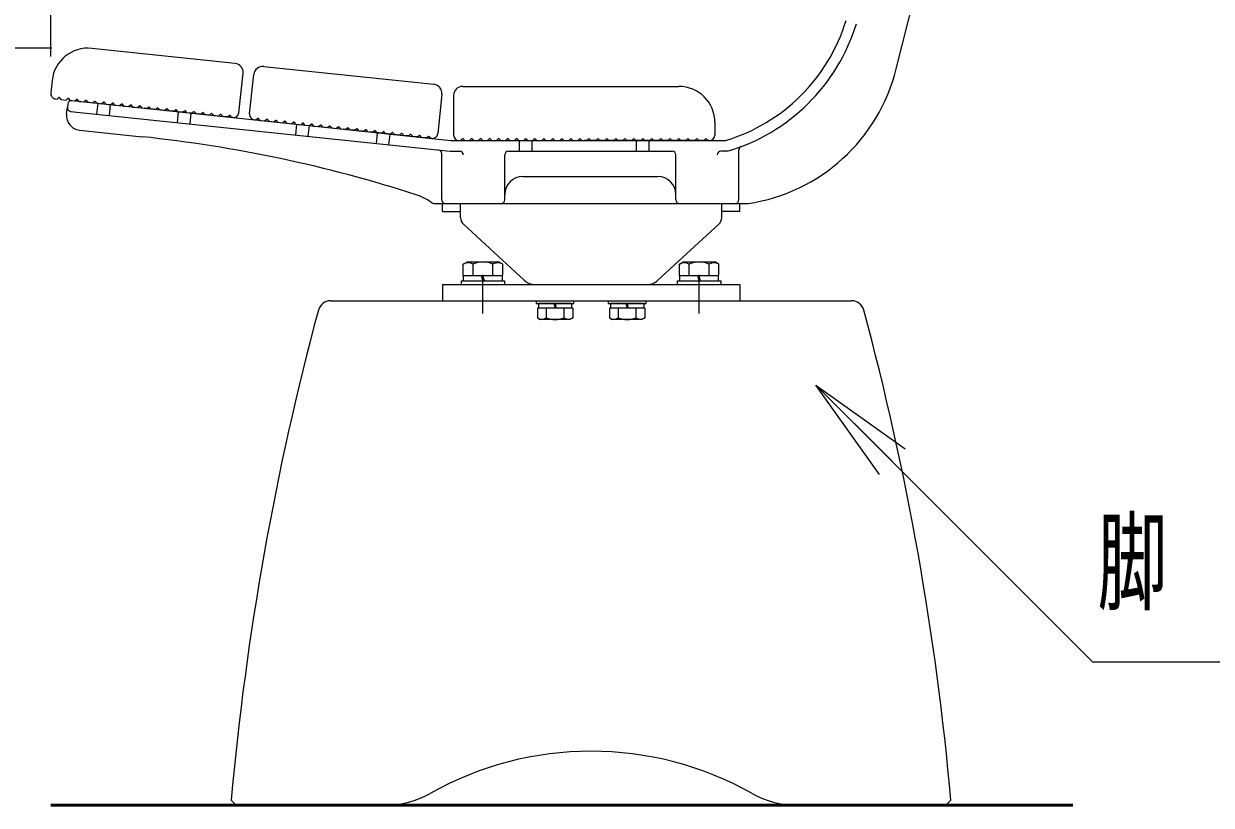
# Model space of a CAD drawing. Units: millimetres on the paper, scale 1:20. Extents: x -385 to 0, y 0 to 267.
# Drawn here: x -126.63 to -93.67, y 116.44 to 138.13 of the extents above; entities that cross this region are included whole.
import ezdxf

# ---------------------------------------------------------------- set-up
doc = ezdxf.new("R2010")
doc.units = ezdxf.units.MM
doc.linetypes.add('USER1', pattern=[4.5, 2.5, -2])
doc.linetypes.add('USER2', pattern=[6, 3, -1, 1, -1])
doc.layers.add('1_20', color=7, linetype='Continuous', lineweight=25)
doc.styles.add('ＭＳ ゴシック', font='')
doc.styles.get('ＭＳ ゴシック').set_extended_font_data('MS Gothic')

msp = doc.modelspace()

# ---------------------------------------------------------------- linework, layer by layer
at = {"layer": '1_20', "lineweight": 13}
for p, q in [((-125.876, 137.217), (-125.876, 166.825)), ((-125.844, 137.452), (-136.876, 137.452)), ((-102.871, 125.622), (-104.638, 128.097)), ((-104.638, 128.097), (-102.163, 126.329)), ((-104.638, 128.097), (-102.517, 125.976))]:
    msp.add_line(p, q, dxfattribs=at)
at = {"layer": '1_20'}
for p, q in [((-102.408, 136.875), (-99.741, 147.573)), ((-125.435, 135.616), (-125.415, 135.808)), ((-125.404, 135.907), (-125.415, 135.808)), ((-125.294, 135.996), (-114.772, 134.89)), ((-125.326, 135.698), (-114.788, 134.59)), ((-122.336, 135.685), (-122.367, 135.387)), ((-121.988, 135.649), (-122.019, 135.35)), ((-125.079, 135.176), (-123.342, 134.994)), ((-116.816, 135.105), (-116.847, 134.807)), ((-116.468, 135.068), (-116.499, 134.77)), ((-114.772, 134.89), (-107.143, 134.89)), ((-109.623, 134.89), (-109.623, 134.59)), ((-109.273, 134.89), (-109.273, 134.59)), ((-115.025, 133.24), (-115.025, 134.525)), ((-114.788, 134.59), (-114.525, 134.59)), ((-113.275, 133.24), (-113.275, 134.49)), ((-113.175, 134.59), (-108.625, 134.59)), ((-108.525, 133.24), (-108.525, 134.49)), ((-107.1, 134.59), (-107.275, 134.59)), ((-106.775, 133.24), (-106.775, 134.627)), ((-112.775, 133.89), (-109.025, 133.89)), ((-115.241, 133.14), (-113.375, 133.14)), ((-108.425, 133.14), (-106.517, 133.14)), ((-114.427, 131.458), (-114.329, 131.515)), ((-113.429, 131.515), (-114.329, 131.515)), ((-113.33, 131.458), (-113.429, 131.515)), ((-108.427, 131.458), (-108.329, 131.515)), ((-107.429, 131.515), (-108.329, 131.515)), ((-107.33, 131.458), (-107.429, 131.515)), ((-114.427, 131.14), (-114.427, 131.458)), ((-114.153, 131.14), (-114.153, 131.458)), ((-113.605, 131.14), (-113.605, 131.458)), ((-113.33, 131.14), (-113.33, 131.458)), ((-108.427, 131.14), (-108.427, 131.458)), ((-108.153, 131.14), (-108.153, 131.458)), ((-107.605, 131.14), (-107.605, 131.458)), ((-107.33, 131.14), (-107.33, 131.458)), ((-115.004, 130.89), (-106.754, 130.89)), ((-115.004, 130.89), (-115.004, 130.44)), ((-114.479, 130.89), (-114.479, 130.99)), ((-114.479, 130.99), (-113.279, 130.99)), ((-114.479, 130.89), (-113.279, 130.89)), ((-114.416, 130.99), (-114.416, 131.14)), ((-114.416, 131.14), (-113.341, 131.14)), ((-114.416, 130.99), (-113.341, 130.99)), ((-113.879, 130.99), (-113.919, 131.14)), ((-113.839, 130.99), (-113.879, 131.14)), ((-113.341, 130.99), (-113.341, 131.14)), ((-113.279, 130.99), (-113.279, 130.89)), ((-108.479, 130.89), (-108.479, 130.99)), ((-108.479, 130.99), (-107.279, 130.99)), ((-108.479, 130.89), (-107.279, 130.89)), ((-108.416, 130.99), (-108.416, 131.14)), ((-108.416, 131.14), (-107.341, 131.14)), ((-108.416, 130.99), (-107.341, 130.99)), ((-107.879, 130.99), (-107.919, 131.14)), ((-107.839, 130.99), (-107.879, 131.14)), ((-107.341, 130.99), (-107.341, 131.14)), ((-107.279, 130.99), (-107.279, 130.89)), ((-106.754, 130.89), (-106.754, 130.44)), ((-118.111, 130.44), (-103.647, 130.44)), ((-115.004, 130.44), (-106.754, 130.44)), ((-114.329, 130.44), (-113.429, 130.44)), ((-112.404, 130.44), (-111.354, 130.44)), ((-112.404, 130.44), (-112.404, 130.365)), ((-112.404, 130.365), (-111.354, 130.365)), ((-112.339, 130.365), (-112.339, 130.24)), ((-111.419, 130.365), (-112.339, 130.365)), ((-111.419, 130.24), (-112.339, 130.24)), ((-111.912, 130.365), (-111.879, 130.24)), ((-111.879, 130.365), (-111.845, 130.24)), ((-111.419, 130.365), (-111.419, 130.24)), ((-111.354, 130.365), (-111.354, 130.44)), ((-110.404, 130.44), (-109.354, 130.44)), ((-110.404, 130.44), (-110.404, 130.365)), ((-110.404, 130.365), (-109.354, 130.365)), ((-110.339, 130.365), (-110.339, 130.24)), ((-109.419, 130.365), (-110.339, 130.365)), ((-109.419, 130.24), (-110.339, 130.24)), ((-109.912, 130.365), (-109.879, 130.24)), ((-109.879, 130.365), (-109.845, 130.24)), ((-109.419, 130.365), (-109.419, 130.24)), ((-109.354, 130.365), (-109.354, 130.44)), ((-108.329, 130.44), (-107.429, 130.44)), ((-120.729, 116.44), (-120.867, 116.578)), ((-120.729, 116.44), (-101.029, 116.44)), ((-101.029, 116.44), (-100.891, 116.578))]:
    msp.add_line(p, q, dxfattribs=at)
at = {"layer": '1_20', "color": 3}
for p, q in [((-120.762, 137.028), (-124.74, 137.446)), ((-119.966, 136.944), (-115.242, 136.448)), ((-125.839, 136.556), (-125.875, 136.208)), ((-120.654, 135.659), (-120.539, 136.753)), ((-120.356, 135.628), (-120.241, 136.722)), ((-115.02, 136.173), (-115.135, 135.079)), ((-114.693, 136.14), (-114.693, 135.04)), ((-114.443, 136.39), (-108.443, 136.39)), ((-125.742, 136.043), (-125.698, 136.039)), ((-125.648, 136.079), (-125.698, 136.039)), ((-125.587, 136.027), (-125.627, 136.077)), ((-125.587, 136.027), (-125.45, 136.012)), ((-125.4, 136.053), (-125.45, 136.012)), ((-125.338, 136.001), (-125.378, 136.051)), ((-125.338, 136.001), (-125.201, 135.986)), ((-125.151, 136.027), (-125.201, 135.986)), ((-125.089, 135.975), (-125.13, 136.025)), ((-125.089, 135.975), (-124.952, 135.96)), ((-124.902, 136.001), (-124.952, 135.96)), ((-124.841, 135.948), (-124.881, 135.999)), ((-124.841, 135.948), (-124.704, 135.934)), ((-124.654, 135.975), (-124.704, 135.934)), ((-124.592, 135.922), (-124.633, 135.972)), ((-124.592, 135.922), (-124.455, 135.908)), ((-124.405, 135.948), (-124.455, 135.908)), ((-124.343, 135.896), (-124.384, 135.946)), ((-124.343, 135.896), (-124.207, 135.882)), ((-124.156, 135.922), (-124.207, 135.882)), ((-124.095, 135.87), (-124.135, 135.92)), ((-124.095, 135.87), (-123.958, 135.856)), ((-123.908, 135.896), (-123.958, 135.856)), ((-123.846, 135.844), (-123.887, 135.894)), ((-123.846, 135.844), (-123.709, 135.829)), ((-123.659, 135.87), (-123.709, 135.829)), ((-123.597, 135.818), (-123.638, 135.868)), ((-123.597, 135.818), (-123.461, 135.803)), ((-123.411, 135.844), (-123.461, 135.803)), ((-123.349, 135.792), (-123.389, 135.842)), ((-123.212, 135.777), (-123.162, 135.818)), ((-123.141, 135.816), (-123.1, 135.765)), ((-123.349, 135.792), (-123.28, 135.784)), ((-123.212, 135.777), (-123.28, 135.784)), ((-122.963, 135.751), (-123.1, 135.765)), ((-122.963, 135.751), (-122.913, 135.792)), ((-122.892, 135.789), (-122.852, 135.739)), ((-122.715, 135.725), (-122.852, 135.739)), ((-122.715, 135.725), (-122.665, 135.766)), ((-122.644, 135.763), (-122.603, 135.713)), ((-122.466, 135.699), (-122.603, 135.713)), ((-122.466, 135.699), (-122.416, 135.739)), ((-122.395, 135.737), (-122.354, 135.687)), ((-122.218, 135.673), (-122.354, 135.687)), ((-122.218, 135.673), (-122.167, 135.713)), ((-122.146, 135.711), (-122.106, 135.661)), ((-121.969, 135.647), (-122.106, 135.661)), ((-121.969, 135.647), (-121.919, 135.687)), ((-121.898, 135.685), (-121.857, 135.635)), ((-121.72, 135.62), (-121.857, 135.635)), ((-121.72, 135.62), (-121.67, 135.661)), ((-121.649, 135.659), (-121.608, 135.609)), ((-121.472, 135.594), (-121.608, 135.609)), ((-121.472, 135.594), (-121.421, 135.635)), ((-121.4, 135.633), (-121.36, 135.583)), ((-121.223, 135.568), (-121.36, 135.583)), ((-121.223, 135.568), (-121.173, 135.609)), ((-121.152, 135.607), (-121.111, 135.556)), ((-120.974, 135.542), (-121.111, 135.556)), ((-120.974, 135.542), (-120.924, 135.583)), ((-120.903, 135.58), (-120.863, 135.53)), ((-120.819, 135.526), (-120.863, 135.53)), ((-120.129, 135.499), (-120.179, 135.458)), ((-120.067, 135.447), (-120.108, 135.497)), ((-119.88, 135.473), (-119.93, 135.432)), ((-119.818, 135.421), (-119.859, 135.471)), ((-120.222, 135.463), (-120.179, 135.458)), ((-120.067, 135.447), (-119.93, 135.432)), ((-119.818, 135.421), (-119.681, 135.406)), ((-119.631, 135.447), (-119.681, 135.406)), ((-119.57, 135.394), (-119.61, 135.445)), ((-119.57, 135.394), (-119.433, 135.38)), ((-119.383, 135.421), (-119.433, 135.38)), ((-119.321, 135.368), (-119.362, 135.418)), ((-119.321, 135.368), (-119.184, 135.354)), ((-119.134, 135.394), (-119.184, 135.354)), ((-119.072, 135.342), (-119.113, 135.392)), ((-119.072, 135.342), (-118.936, 135.328)), ((-118.885, 135.368), (-118.936, 135.328)), ((-118.824, 135.316), (-118.864, 135.366)), ((-118.824, 135.316), (-118.687, 135.302)), ((-118.637, 135.342), (-118.687, 135.302)), ((-118.575, 135.29), (-118.616, 135.34)), ((-118.575, 135.29), (-118.438, 135.275)), ((-118.388, 135.316), (-118.438, 135.275)), ((-118.327, 135.264), (-118.367, 135.314)), ((-118.327, 135.264), (-118.19, 135.249)), ((-118.14, 135.29), (-118.19, 135.249)), ((-118.078, 135.238), (-118.118, 135.288)), ((-118.078, 135.238), (-117.941, 135.223)), ((-117.891, 135.264), (-117.941, 135.223)), ((-117.829, 135.211), (-117.87, 135.262)), ((-117.829, 135.211), (-117.761, 135.204)), ((-117.692, 135.197), (-117.761, 135.204)), ((-117.692, 135.197), (-117.642, 135.238)), ((-117.621, 135.235), (-117.581, 135.185)), ((-117.444, 135.171), (-117.581, 135.185)), ((-117.444, 135.171), (-117.394, 135.212)), ((-117.373, 135.209), (-117.332, 135.159)), ((-117.195, 135.145), (-117.332, 135.159)), ((-117.195, 135.145), (-117.145, 135.185)), ((-117.124, 135.183), (-117.083, 135.133)), ((-116.947, 135.119), (-116.896, 135.159)), ((-116.875, 135.157), (-116.835, 135.107)), ((-107.443, 135.39), (-107.443, 135.04)), ((-116.947, 135.119), (-117.083, 135.133)), ((-116.698, 135.093), (-116.835, 135.107)), ((-116.698, 135.093), (-116.648, 135.133)), ((-116.627, 135.131), (-116.586, 135.081)), ((-116.449, 135.066), (-116.586, 135.081)), ((-116.449, 135.066), (-116.399, 135.107)), ((-116.378, 135.105), (-116.337, 135.055)), ((-116.201, 135.04), (-116.337, 135.055)), ((-116.201, 135.04), (-116.151, 135.081)), ((-116.129, 135.079), (-116.089, 135.029)), ((-115.952, 135.014), (-116.089, 135.029)), ((-115.952, 135.014), (-115.902, 135.055)), ((-115.881, 135.053), (-115.84, 135.002)), ((-115.703, 134.988), (-115.84, 135.002)), ((-115.703, 134.988), (-115.653, 135.029)), ((-115.632, 135.026), (-115.592, 134.976)), ((-115.455, 134.962), (-115.592, 134.976)), ((-115.455, 134.962), (-115.405, 135.002)), ((-115.384, 135), (-115.343, 134.95)), ((-115.299, 134.946), (-115.343, 134.95)), ((-114.543, 134.89), (-114.5, 134.89)), ((-114.454, 134.936), (-114.5, 134.89)), ((-114.387, 134.89), (-114.433, 134.936)), ((-114.387, 134.89), (-114.25, 134.89)), ((-114.204, 134.936), (-114.25, 134.89)), ((-114.137, 134.89), (-114.183, 134.936)), ((-114.137, 134.89), (-114, 134.89)), ((-113.954, 134.936), (-114, 134.89)), ((-113.887, 134.89), (-113.933, 134.936)), ((-113.887, 134.89), (-113.75, 134.89)), ((-113.704, 134.936), (-113.75, 134.89)), ((-113.637, 134.89), (-113.683, 134.936)), ((-113.637, 134.89), (-113.5, 134.89)), ((-113.454, 134.936), (-113.5, 134.89)), ((-113.387, 134.89), (-113.433, 134.936)), ((-113.387, 134.89), (-113.25, 134.89)), ((-113.387, 134.89), (-113.25, 134.89)), ((-113.204, 134.936), (-113.25, 134.89)), ((-113.137, 134.89), (-113.183, 134.936)), ((-113.137, 134.89), (-113, 134.89)), ((-112.954, 134.936), (-113, 134.89)), ((-112.887, 134.89), (-112.933, 134.936)), ((-112.887, 134.89), (-112.75, 134.89)), ((-112.704, 134.936), (-112.75, 134.89)), ((-112.637, 134.89), (-112.683, 134.936)), ((-112.637, 134.89), (-112.5, 134.89)), ((-112.454, 134.936), (-112.5, 134.89)), ((-112.387, 134.89), (-112.433, 134.936)), ((-112.387, 134.89), (-112.25, 134.89)), ((-112.204, 134.936), (-112.25, 134.89)), ((-112.137, 134.89), (-112.183, 134.936)), ((-112.137, 134.89), (-112, 134.89)), ((-111.954, 134.936), (-112, 134.89)), ((-111.887, 134.89), (-111.933, 134.936)), ((-111.887, 134.89), (-111.75, 134.89)), ((-111.704, 134.936), (-111.75, 134.89)), ((-111.637, 134.89), (-111.683, 134.936)), ((-111.637, 134.89), (-111.5, 134.89)), ((-111.454, 134.936), (-111.5, 134.89)), ((-111.387, 134.89), (-111.433, 134.936)), ((-111.387, 134.89), (-111.25, 134.89)), ((-111.204, 134.936), (-111.25, 134.89)), ((-111.137, 134.89), (-111.183, 134.936)), ((-111.137, 134.89), (-111.068, 134.89)), ((-111, 134.89), (-111.068, 134.89)), ((-111, 134.89), (-110.954, 134.936)), ((-110.933, 134.936), (-110.887, 134.89)), ((-110.75, 134.89), (-110.887, 134.89)), ((-110.75, 134.89), (-110.704, 134.936)), ((-110.683, 134.936), (-110.637, 134.89)), ((-110.5, 134.89), (-110.637, 134.89)), ((-110.5, 134.89), (-110.454, 134.936)), ((-110.433, 134.936), (-110.387, 134.89)), ((-110.25, 134.89), (-110.387, 134.89)), ((-110.25, 134.89), (-110.204, 134.936)), ((-110.183, 134.936), (-110.137, 134.89)), ((-110, 134.89), (-110.137, 134.89)), ((-110, 134.89), (-109.954, 134.936)), ((-109.933, 134.936), (-109.887, 134.89)), ((-109.75, 134.89), (-109.887, 134.89)), ((-109.75, 134.89), (-109.704, 134.936)), ((-109.683, 134.936), (-109.637, 134.89)), ((-109.5, 134.89), (-109.637, 134.89)), ((-109.5, 134.89), (-109.454, 134.936)), ((-109.433, 134.936), (-109.387, 134.89)), ((-109.25, 134.89), (-109.387, 134.89)), ((-109.25, 134.89), (-109.204, 134.936)), ((-109.183, 134.936), (-109.137, 134.89)), ((-109, 134.89), (-109.137, 134.89)), ((-109, 134.89), (-108.954, 134.936)), ((-108.933, 134.936), (-108.887, 134.89)), ((-108.75, 134.89), (-108.887, 134.89)), ((-108.75, 134.89), (-108.704, 134.936)), ((-108.683, 134.936), (-108.637, 134.89)), ((-108.5, 134.89), (-108.637, 134.89)), ((-108.5, 134.89), (-108.454, 134.936)), ((-108.433, 134.936), (-108.387, 134.89)), ((-108.25, 134.89), (-108.387, 134.89)), ((-108.25, 134.89), (-108.204, 134.936)), ((-108.183, 134.936), (-108.137, 134.89)), ((-108, 134.89), (-108.137, 134.89)), ((-108, 134.89), (-107.954, 134.936)), ((-107.933, 134.936), (-107.887, 134.89)), ((-107.75, 134.89), (-107.887, 134.89)), ((-107.75, 134.89), (-107.704, 134.936)), ((-107.683, 134.936), (-107.637, 134.89)), ((-107.593, 134.89), (-107.637, 134.89))]:
    msp.add_line(p, q, dxfattribs=at)
at = {"layer": '1_20', "linetype": 'USER1', "lineweight": 13}
for p, q in [((-124.573, 135.92), (-124.605, 135.622)), ((-124.225, 135.884), (-124.257, 135.585)), ((-119.054, 135.34), (-119.085, 135.042)), ((-118.706, 135.304), (-118.737, 135.005)), ((-112.873, 134.89), (-112.873, 134.59)), ((-112.523, 134.89), (-112.523, 134.59))]:
    msp.add_line(p, q, dxfattribs=at)
at = {"layer": '1_20', "color": 4}
for p, q in [((-115.004, 132.915), (-115.004, 133.14)), ((-115.004, 133.14), (-106.754, 133.14)), ((-115.004, 132.915), (-114.504, 132.915)), ((-114.504, 132.75), (-114.504, 133.14)), ((-107.254, 132.75), (-107.254, 133.14)), ((-106.754, 132.915), (-107.254, 132.915)), ((-106.754, 132.915), (-106.754, 133.14)), ((-114.423, 132.566), (-112.734, 131.009)), ((-107.334, 132.566), (-109.024, 131.009)), ((-112.429, 130.89), (-109.329, 130.89))]:
    msp.add_line(p, q, dxfattribs=at)
at = {"layer": '1_20', "linetype": 'USER2', "lineweight": 13}
for p, q in [((-113.879, 130.088), (-113.879, 131.164)), ((-107.879, 130.088), (-107.879, 131.164))]:
    msp.add_line(p, q, dxfattribs=at)
at = {"layer": '1_20', "color": 131}
for p, q in [((-112.37, 130.24), (-112.37, 129.965)), ((-111.388, 130.24), (-112.37, 130.24)), ((-112.124, 130.24), (-112.124, 129.965)), ((-111.633, 130.24), (-111.633, 129.965)), ((-111.388, 130.24), (-111.388, 129.965)), ((-110.37, 130.24), (-110.37, 129.965)), ((-109.388, 130.24), (-110.37, 130.24)), ((-110.124, 130.24), (-110.124, 129.965)), ((-109.633, 130.24), (-109.633, 129.965)), ((-109.388, 130.24), (-109.388, 129.965)), ((-112.37, 129.965), (-112.291, 129.92)), ((-111.466, 129.92), (-112.291, 129.92)), ((-111.388, 129.965), (-111.466, 129.92)), ((-110.37, 129.965), (-110.291, 129.92)), ((-109.466, 129.92), (-110.291, 129.92)), ((-109.388, 129.965), (-109.466, 129.92))]:
    msp.add_line(p, q, dxfattribs=at)
at = {"layer": '1_20', "lineweight": 50}
msp.add_line((-125.876, 116.44), (-97.507, 116.44), dxfattribs=at)
at = {"layer": '1_20', "lineweight": 13}
msp.add_lwpolyline([(-104.638, 128.097), (-96.961, 120.42), (-66.392, 120.42)], dxfattribs=at)
at = {"layer": '1_20'}
for centre, radius, start, end in [((-108.584, 139.678), 5, 286.74, 343), ((-108.584, 139.678), 5.3, 286.2561, 343), ((-107.26, 138.085), 5, 278.5457, 346), ((-125.726, 136.192), 0.15, 174, 264), ((-125.315, 135.797), 0.1, 174, 264), ((-125.305, 135.897), 0.1, 84, 174), ((-125.037, 135.574), 0.4, 174, 264), ((-127.262, 97.699), 37.5, 72.0974, 84), ((-115.125, 134.525), 0.1, 0, 84), ((-114.525, 134.49), 0.1, 0, 90), ((-113.175, 134.49), 0.1, 90, 180), ((-108.625, 134.49), 0.1, 0, 90), ((-107.275, 134.49), 0.1, 90, 180), ((-106.675, 134.627), 0.1, 110.7002, 180), ((-112.775, 133.39), 0.5, 90, 180), ((-109.025, 133.39), 0.5, 0, 90), ((-116.196, 131.956), 1.5, 53.3758, 72.0974), ((-114.925, 133.24), 0.1, 180, 270), ((-113.375, 133.24), 0.1, 270, 0), ((-108.425, 133.24), 0.1, 180, 270), ((-106.875, 133.24), 0.1, 270, 0), ((-115.241, 133.24), 0.1, 233.3758, 270), ((-113.879, 130.825), 0.69, 66.5735, 113.4265), ((-107.879, 130.825), 0.69, 66.5735, 113.4265), ((-114.29, 131.221), 0.274, 60, 120), ((-113.467, 131.221), 0.274, 60, 120), ((-108.29, 131.221), 0.274, 60, 120), ((-107.467, 131.221), 0.274, 60, 120), ((-118.111, 130.09), 0.35, 90, 164.9438), ((-103.647, 130.09), 0.35, 15.0562, 90), ((-41.575, 109.502), 79.607, 164.94384, 174.90042), ((-180.183, 109.502), 79.607, 5.09958, 15.05616), ((-110.879, 108.857), 9.083, 60.5172, 119.4828), ((-116.58, 118.94), 2.5, 270, 299.4828), ((-105.178, 118.94), 2.5, 240.5172, 270)]:
    msp.add_arc(centre, radius, start, end, dxfattribs=at)
at = {"layer": '1_20', "color": 3}
for centre, radius, start, end in [((-124.844, 136.452), 1, 84, 174), ((-120.788, 136.779), 0.25, 354, 84), ((-119.992, 136.696), 0.25, 84, 174), ((-125.726, 136.192), 0.15, 174, 264), ((-115.268, 136.199), 0.25, 354, 84), ((-114.443, 136.14), 0.25, 90, 180), ((-108.443, 135.39), 1, 0, 90), ((-125.639, 136.067), 0.015, 39, 129), ((-125.39, 136.041), 0.015, 39, 129), ((-125.142, 136.015), 0.015, 39, 129), ((-124.893, 135.989), 0.015, 39, 129), ((-124.644, 135.963), 0.015, 39, 129), ((-124.396, 135.937), 0.015, 39, 129), ((-124.147, 135.911), 0.015, 39, 129), ((-123.898, 135.885), 0.015, 39, 129), ((-123.65, 135.858), 0.015, 39, 129), ((-123.401, 135.832), 0.015, 39, 129), ((-123.152, 135.806), 0.015, 39, 129), ((-123.152, 135.806), 0.015, 39, 129), ((-122.904, 135.78), 0.015, 39, 129), ((-122.655, 135.754), 0.015, 39, 129), ((-122.407, 135.728), 0.015, 39, 129), ((-122.158, 135.702), 0.015, 39, 129), ((-121.909, 135.675), 0.015, 39, 129), ((-121.661, 135.649), 0.015, 39, 129), ((-121.412, 135.623), 0.015, 39, 129), ((-121.163, 135.597), 0.015, 39, 129), ((-120.915, 135.571), 0.015, 39, 129), ((-120.803, 135.675), 0.15, 264, 354), ((-120.207, 135.612), 0.15, 174, 264), ((-120.119, 135.487), 0.015, 39, 129), ((-119.871, 135.461), 0.015, 39, 129), ((-119.622, 135.435), 0.015, 39, 129), ((-119.373, 135.409), 0.015, 39, 129), ((-119.125, 135.383), 0.015, 39, 129), ((-118.876, 135.357), 0.015, 39, 129), ((-118.627, 135.331), 0.015, 39, 129), ((-118.379, 135.304), 0.015, 39, 129), ((-118.13, 135.278), 0.015, 39, 129), ((-117.882, 135.252), 0.015, 39, 129), ((-117.882, 135.252), 0.015, 39, 129), ((-117.633, 135.226), 0.015, 39, 129), ((-117.384, 135.2), 0.015, 39, 129), ((-117.136, 135.174), 0.015, 39, 129), ((-116.887, 135.148), 0.015, 39, 129), ((-116.638, 135.121), 0.015, 39, 129), ((-116.39, 135.095), 0.015, 39, 129), ((-116.141, 135.069), 0.015, 39, 129), ((-115.892, 135.043), 0.015, 39, 129), ((-115.644, 135.017), 0.015, 39, 129), ((-115.395, 134.991), 0.015, 39, 129), ((-115.284, 135.095), 0.15, 264, 354), ((-114.543, 135.04), 0.15, 180, 270), ((-114.443, 134.925), 0.015, 45, 135), ((-114.193, 134.925), 0.015, 45, 135), ((-113.943, 134.925), 0.015, 45, 135), ((-113.693, 134.925), 0.015, 45, 135), ((-113.443, 134.925), 0.015, 45, 135), ((-113.193, 134.925), 0.015, 45, 135), ((-112.943, 134.925), 0.015, 45, 135), ((-112.693, 134.925), 0.015, 45, 135), ((-112.443, 134.925), 0.015, 45, 135), ((-112.193, 134.925), 0.015, 45, 135), ((-111.943, 134.925), 0.015, 45, 135), ((-111.693, 134.925), 0.015, 45, 135), ((-111.443, 134.925), 0.015, 45, 135), ((-111.193, 134.925), 0.015, 45, 135), ((-110.943, 134.925), 0.015, 45, 135), ((-110.943, 134.925), 0.015, 45, 135), ((-110.693, 134.925), 0.015, 45, 135), ((-110.443, 134.925), 0.015, 45, 135), ((-110.193, 134.925), 0.015, 45, 135), ((-109.943, 134.925), 0.015, 45, 135), ((-109.693, 134.925), 0.015, 45, 135), ((-109.443, 134.925), 0.015, 45, 135), ((-109.193, 134.925), 0.015, 45, 135), ((-108.943, 134.925), 0.015, 45, 135), ((-108.693, 134.925), 0.015, 45, 135), ((-108.443, 134.925), 0.015, 45, 135), ((-108.193, 134.925), 0.015, 45, 135), ((-107.943, 134.925), 0.015, 45, 135), ((-107.693, 134.925), 0.015, 45, 135), ((-107.593, 135.04), 0.15, 270, 0)]:
    msp.add_arc(centre, radius, start, end, dxfattribs=at)
at = {"layer": '1_20', "color": 4}
for centre, radius, start, end in [((-114.254, 132.75), 0.25, 180, 227.3427), ((-107.504, 132.75), 0.25, 312.6573, 0), ((-112.429, 131.34), 0.45, 227.3427, 270), ((-109.329, 131.34), 0.45, 270, 312.6573)]:
    msp.add_arc(centre, radius, start, end, dxfattribs=at)
at = {"layer": '1_20', "color": 131}
for centre, radius, start, end in [((-112.247, 130.178), 0.245, 240, 300), ((-111.879, 130.609), 0.689, 249.136, 290.864), ((-111.511, 130.178), 0.245, 240, 300), ((-110.247, 130.178), 0.245, 240, 300), ((-109.879, 130.609), 0.689, 249.136, 290.864), ((-109.511, 130.178), 0.245, 240, 300)]:
    msp.add_arc(centre, radius, start, end, dxfattribs=at)

# ---------------------------------------------------------------- texts
at = {"layer": '1_20', "insert": (-96.823, 123.07), "char_height": 2.199, "attachment_point": 4, "style": 'ＭＳ ゴシック'}
msp.add_mtext('\\T1.64;\\W0.65;脚：ＰＣコンクリート', dxfattribs=at)

doc.saveas('drawing.dxf')
